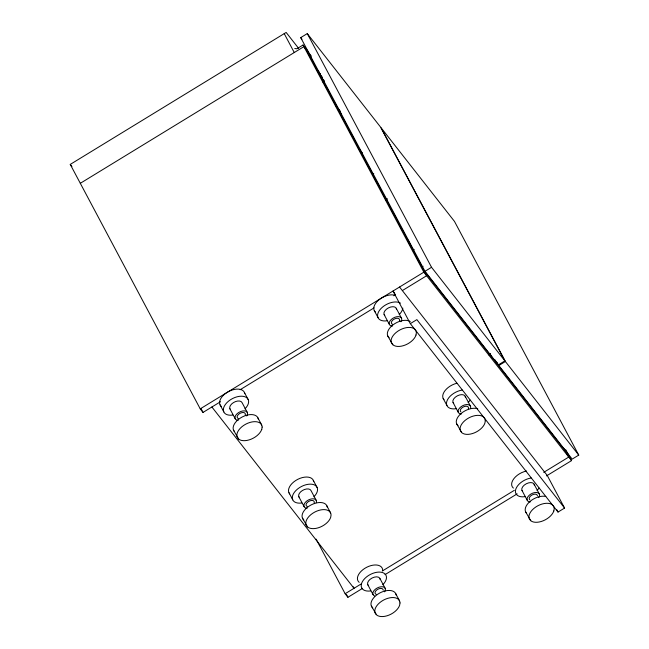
<?xml version="1.0" encoding="UTF-8"?>
<svg xmlns="http://www.w3.org/2000/svg" width="649" height="649" viewBox="0 0 649 649"><rect width="100%" height="100%" fill="white"/><g stroke="black" fill="none" stroke-linecap="round" stroke-linejoin="round"><path stroke-width="0.97" d="M262.155 427.074L261.766 429.427M416.001 334.989L416.366 332.815A13.678 7.942 -28 0 0 401.942 328.978A13.678 7.942 -28 0 0 391.534 343.175M400.011 602.945L399.622 605.298A13.637 7.918 -28 0 1 389.189 615.025A13.637 7.918 -28 0 1 376.558 614.919L371.463 606.158M485.29 420.755L484.9 423.107A13.637 7.918 -28 0 1 474.468 432.834A13.637 7.918 -28 0 1 461.837 432.721L456.75 423.967M416.001 334.998L415.977 335.176A13.637 7.918 -28 0 1 405.544 344.903A13.637 7.918 -28 0 1 392.913 344.789M553.824 511.047L554.222 508.686A13.678 7.942 -28 0 0 539.798 504.849A13.678 7.942 -28 0 0 529.389 519.046L530.395 520.214M220.514 401.723L203.023 412.415L200.233 408.854L70.254 164.408L286.152 32.45L298.613 48.351M300.722 37.61L307.277 33.602L380.639 127.196L504.89 360.885L498.335 364.892L424.981 271.306L300.722 37.61L301.963 39.2M297.266 48.545L303.042 45.008L308.656 52.163M80.306 183.31L303.91 46.639L311.39 56.179M322.715 81.823L324.078 81.157L323.705 79.973M322.934 81.855L324.078 81.157M373.167 173.81L373.759 173.453M385.806 199.892L387.534 198.837M412.545 250.668L414.265 249.614M421.379 267.291L423.107 266.236M424.981 271.306L431.536 267.299L504.89 360.885M200.233 408.854L423.838 272.182L571.542 460.62L546.499 475.92M240.146 389.724L374.019 307.902M393.821 295.798L395.582 294.719M402.453 290.517L426.628 275.744L306.701 50.2M410.322 323.632L416.877 319.624L564.581 508.062L558.026 512.061L410.322 323.632L392.994 291.036L394.868 293.421M488.794 354.914L490.514 353.859M505.384 361.517L498.83 365.525L572.191 459.111L578.746 455.103L454.487 221.414L381.125 127.821L505.384 361.517L578.746 455.103M316.112 539.132L345.146 593.73L360.901 584.1M382.269 571.039L514.357 490.303M543.708 472.367L568.751 457.058L564.468 449.003M345.146 593.73L347.937 597.291L362.613 588.319M385.06 574.6L517.148 493.865M296.731 48.797L294.76 48.48M392.54 344.335L387.818 336.036M461.463 432.275L460.53 431.082A13.678 7.942 -28 0 1 470.874 416.909A13.678 7.942 -28 0 1 485.274 420.755M238.329 438.594L233.608 430.287M307.253 526.534L302.539 518.226M376.185 614.465L375.244 613.273A13.678 7.942 -28 0 1 385.587 599.108A13.678 7.942 -28 0 1 399.995 602.945M323.859 81.125L322.472 79.559L317.312 69.857L320.403 74.237M317.539 70.27L320.371 74.302M407.426 239.221L412.626 249.005M413.048 249.354L412.204 248.324M335.403 105.008L340.392 111.368M337.788 109.308L341.528 114.078M358.037 147.51L362.402 153.075M423.683 270.203L565.798 451.517M399.549 287.028L547.253 475.466L564.581 508.062M391.598 343.143L392.896 344.797M530.752 520.668L525.674 511.907M70.254 164.408L71.934 166.542M237.388 437.402L238.686 439.049M306.32 525.333L307.618 526.988M211.89 406.996L354.013 588.31L353.17 586.728M322.253 79.137L323.689 80.265M321.312 75.795L322.358 77.442M565.831 449.879L571.542 460.62M496.915 362.215L498.335 364.892M495.155 359.944L497.532 364.422M490.052 353.721L491.95 357.299M307.277 33.602L431.536 267.299M556.623 509.424L558.026 512.061M303.042 45.008L423.838 272.182M534.127 484.227L539.392 494.132M284.221 33.626L294.273 52.528M521.983 490.433L527.248 500.33M465.203 396.296L470.468 406.193M453.051 402.494L458.316 412.399M396.271 308.356L401.536 318.261M443.194 398.486L446.974 405.593M384.127 314.562L389.392 324.459M374.27 310.547L378.051 317.661M395.76 593.754L399.541 600.869M379.916 578.486L385.182 588.383M313.28 480.341L317.069 487.448M326.836 505.822L330.617 512.929M367.772 584.684L373.037 594.589M316.258 500.452L310.993 490.547A6.839 3.975 -28 0 0 302.442 490.49A6.839 3.975 -28 0 0 299.473 497.588M244.357 392.402L248.137 399.508M257.904 417.883L261.685 424.998M298.84 496.753L304.105 506.65M346.509 594.606L347.937 597.291M247.326 412.513L242.061 402.615A6.839 3.975 -28 0 0 233.51 402.558A6.839 3.975 -28 0 0 230.549 409.649M288.992 492.745L292.772 499.852M229.916 408.813L235.181 418.719M220.06 404.806L223.84 411.912M201.117 408.838L203.023 412.415M307.31 506.471A4.446 2.58 -28 0 1 306.79 503.064A4.446 2.58 -28 0 1 311.885 500.46A4.446 2.58 -28 0 1 314.157 502.975M307.091 508.297A6.839 3.975 -28 0 1 304.422 503.632A6.839 3.975 -28 0 1 312.291 498.821A6.839 3.975 -28 0 1 316.298 502.667M301.801 502.983A13.678 7.942 -28 0 1 293.405 493.808A13.678 7.942 -28 0 1 312.072 484.259A13.678 7.942 -28 0 1 313.929 496.785M289.73 493.921A13.678 7.942 -28 0 1 297.753 479.343A13.678 7.942 -28 0 1 313.718 481.672M306.255 525.365A13.678 7.942 -28 0 1 316.663 511.169A13.678 7.942 -28 0 1 331.063 515.014L330.69 517.367A13.637 7.918 -28 0 1 320.257 527.093A13.637 7.918 -28 0 1 307.626 526.98M303.805 519.898A13.678 7.942 -28 0 1 310.774 505.109A13.678 7.942 -28 0 1 327.274 507.153M460.855 411.855A4.446 2.58 -28 0 1 463.816 406.712A4.446 2.58 -28 0 1 468.367 408.724M461.301 414.038A6.839 3.975 -28 0 1 458.632 409.373A6.839 3.975 -28 0 1 466.501 404.562A6.839 3.975 -28 0 1 470.509 408.408M453.683 403.329A6.839 3.975 -28 0 1 457.431 395.793A6.839 3.975 -28 0 1 465.447 397.326M470.119 400.1A13.678 7.942 -28 0 1 468.132 402.526M456.004 408.732A13.678 7.942 -28 0 1 446.877 401.212A13.678 7.942 -28 0 1 462.242 390.057M443.94 399.662A13.678 7.942 -28 0 1 445.068 390.584A13.678 7.942 -28 0 1 456.839 383.267M458.016 425.647A13.678 7.942 -28 0 1 461.09 413.518A13.678 7.942 -28 0 1 477.729 408.773M238.386 418.54A4.446 2.58 -28 0 1 237.867 415.125A4.446 2.58 -28 0 1 242.961 412.521A4.446 2.58 -28 0 1 245.233 415.044M238.159 420.357A6.839 3.975 -28 0 1 235.749 415.279A6.839 3.975 -28 0 1 244.365 410.874A6.839 3.975 -28 0 1 246.75 415.968M232.869 415.052A13.678 7.942 -28 0 1 224.473 405.868A13.678 7.942 -28 0 1 243.148 396.32A13.678 7.942 -28 0 1 244.998 408.846M221.325 406.485A13.678 7.942 -28 0 1 228.294 391.688A13.678 7.942 -28 0 1 244.795 393.74M237.331 437.434A13.678 7.942 -28 0 1 247.731 423.229A13.678 7.942 -28 0 1 262.139 427.074M261.742 429.37A13.678 7.942 -28 0 1 251.236 439.138A13.678 7.942 -28 0 1 238.572 439.024M234.354 431.471A13.678 7.942 -28 0 1 242.377 416.893A13.678 7.942 -28 0 1 258.343 419.222M376.242 594.411A4.446 2.58 -28 0 1 377.499 589.438A4.446 2.58 -28 0 1 383.218 590.144M374.692 595.985A6.839 3.975 -28 0 1 374.222 590.33A6.839 3.975 -28 0 1 382.691 586.793A6.839 3.975 -28 0 1 384.606 591.839M368.405 585.528A6.839 3.975 -28 0 1 372.153 577.991A6.839 3.975 -28 0 1 380.168 579.516M370.725 590.923A13.678 7.942 -28 0 1 362.329 581.739A13.678 7.942 -28 0 1 380.995 572.199A13.678 7.942 -28 0 1 382.853 584.717M359.181 582.356A13.678 7.942 -28 0 1 366.677 567.283A13.678 7.942 -28 0 1 382.707 570.341M372.729 607.837A13.678 7.942 -28 0 1 379.697 593.04A13.678 7.942 -28 0 1 396.198 595.092M529.779 499.795A4.446 2.58 -28 0 1 532.221 494.895A4.446 2.58 -28 0 1 537.429 495.885M530.225 501.977A6.839 3.975 -28 0 1 527.807 496.891A6.839 3.975 -28 0 1 536.431 492.486A6.839 3.975 -28 0 1 538.816 497.588M522.615 491.269A6.839 3.975 -28 0 1 526.363 483.732A6.839 3.975 -28 0 1 534.378 485.265M539.043 488.04A13.678 7.942 -28 0 1 537.064 490.466M524.936 496.663A13.678 7.942 -28 0 1 515.801 489.151A13.678 7.942 -28 0 1 531.174 477.997M513.391 488.097A13.678 7.942 -28 0 1 513.911 478.621A13.678 7.942 -28 0 1 526.59 471.02M553.808 510.99A13.678 7.942 -28 0 1 543.302 520.749A13.678 7.942 -28 0 1 530.631 520.636M526.42 513.083A13.678 7.942 -28 0 1 530.014 501.45A13.678 7.942 -28 0 1 545.833 496.477M392.596 324.281A4.446 2.58 -28 0 1 392.077 320.874A4.446 2.58 -28 0 1 397.172 318.27A4.446 2.58 -28 0 1 399.443 320.784M392.369 326.106A6.839 3.975 -28 0 1 389.96 321.02A6.839 3.975 -28 0 1 398.575 316.615A6.839 3.975 -28 0 1 400.96 321.717M384.76 315.398A6.839 3.975 -28 0 1 388.508 307.861A6.839 3.975 -28 0 1 396.523 309.386M402.802 308.088A13.678 7.942 -28 0 1 399.208 314.595M387.08 320.793A13.678 7.942 -28 0 1 379.762 309.971A13.678 7.942 -28 0 1 400.474 303.148M375.536 312.226A13.678 7.942 -28 0 1 378.61 300.098A13.678 7.942 -28 0 1 395.249 295.352M389.084 337.707A13.678 7.942 -28 0 1 393.059 324.849A13.678 7.942 -28 0 1 410.249 321.515"/></g></svg>
